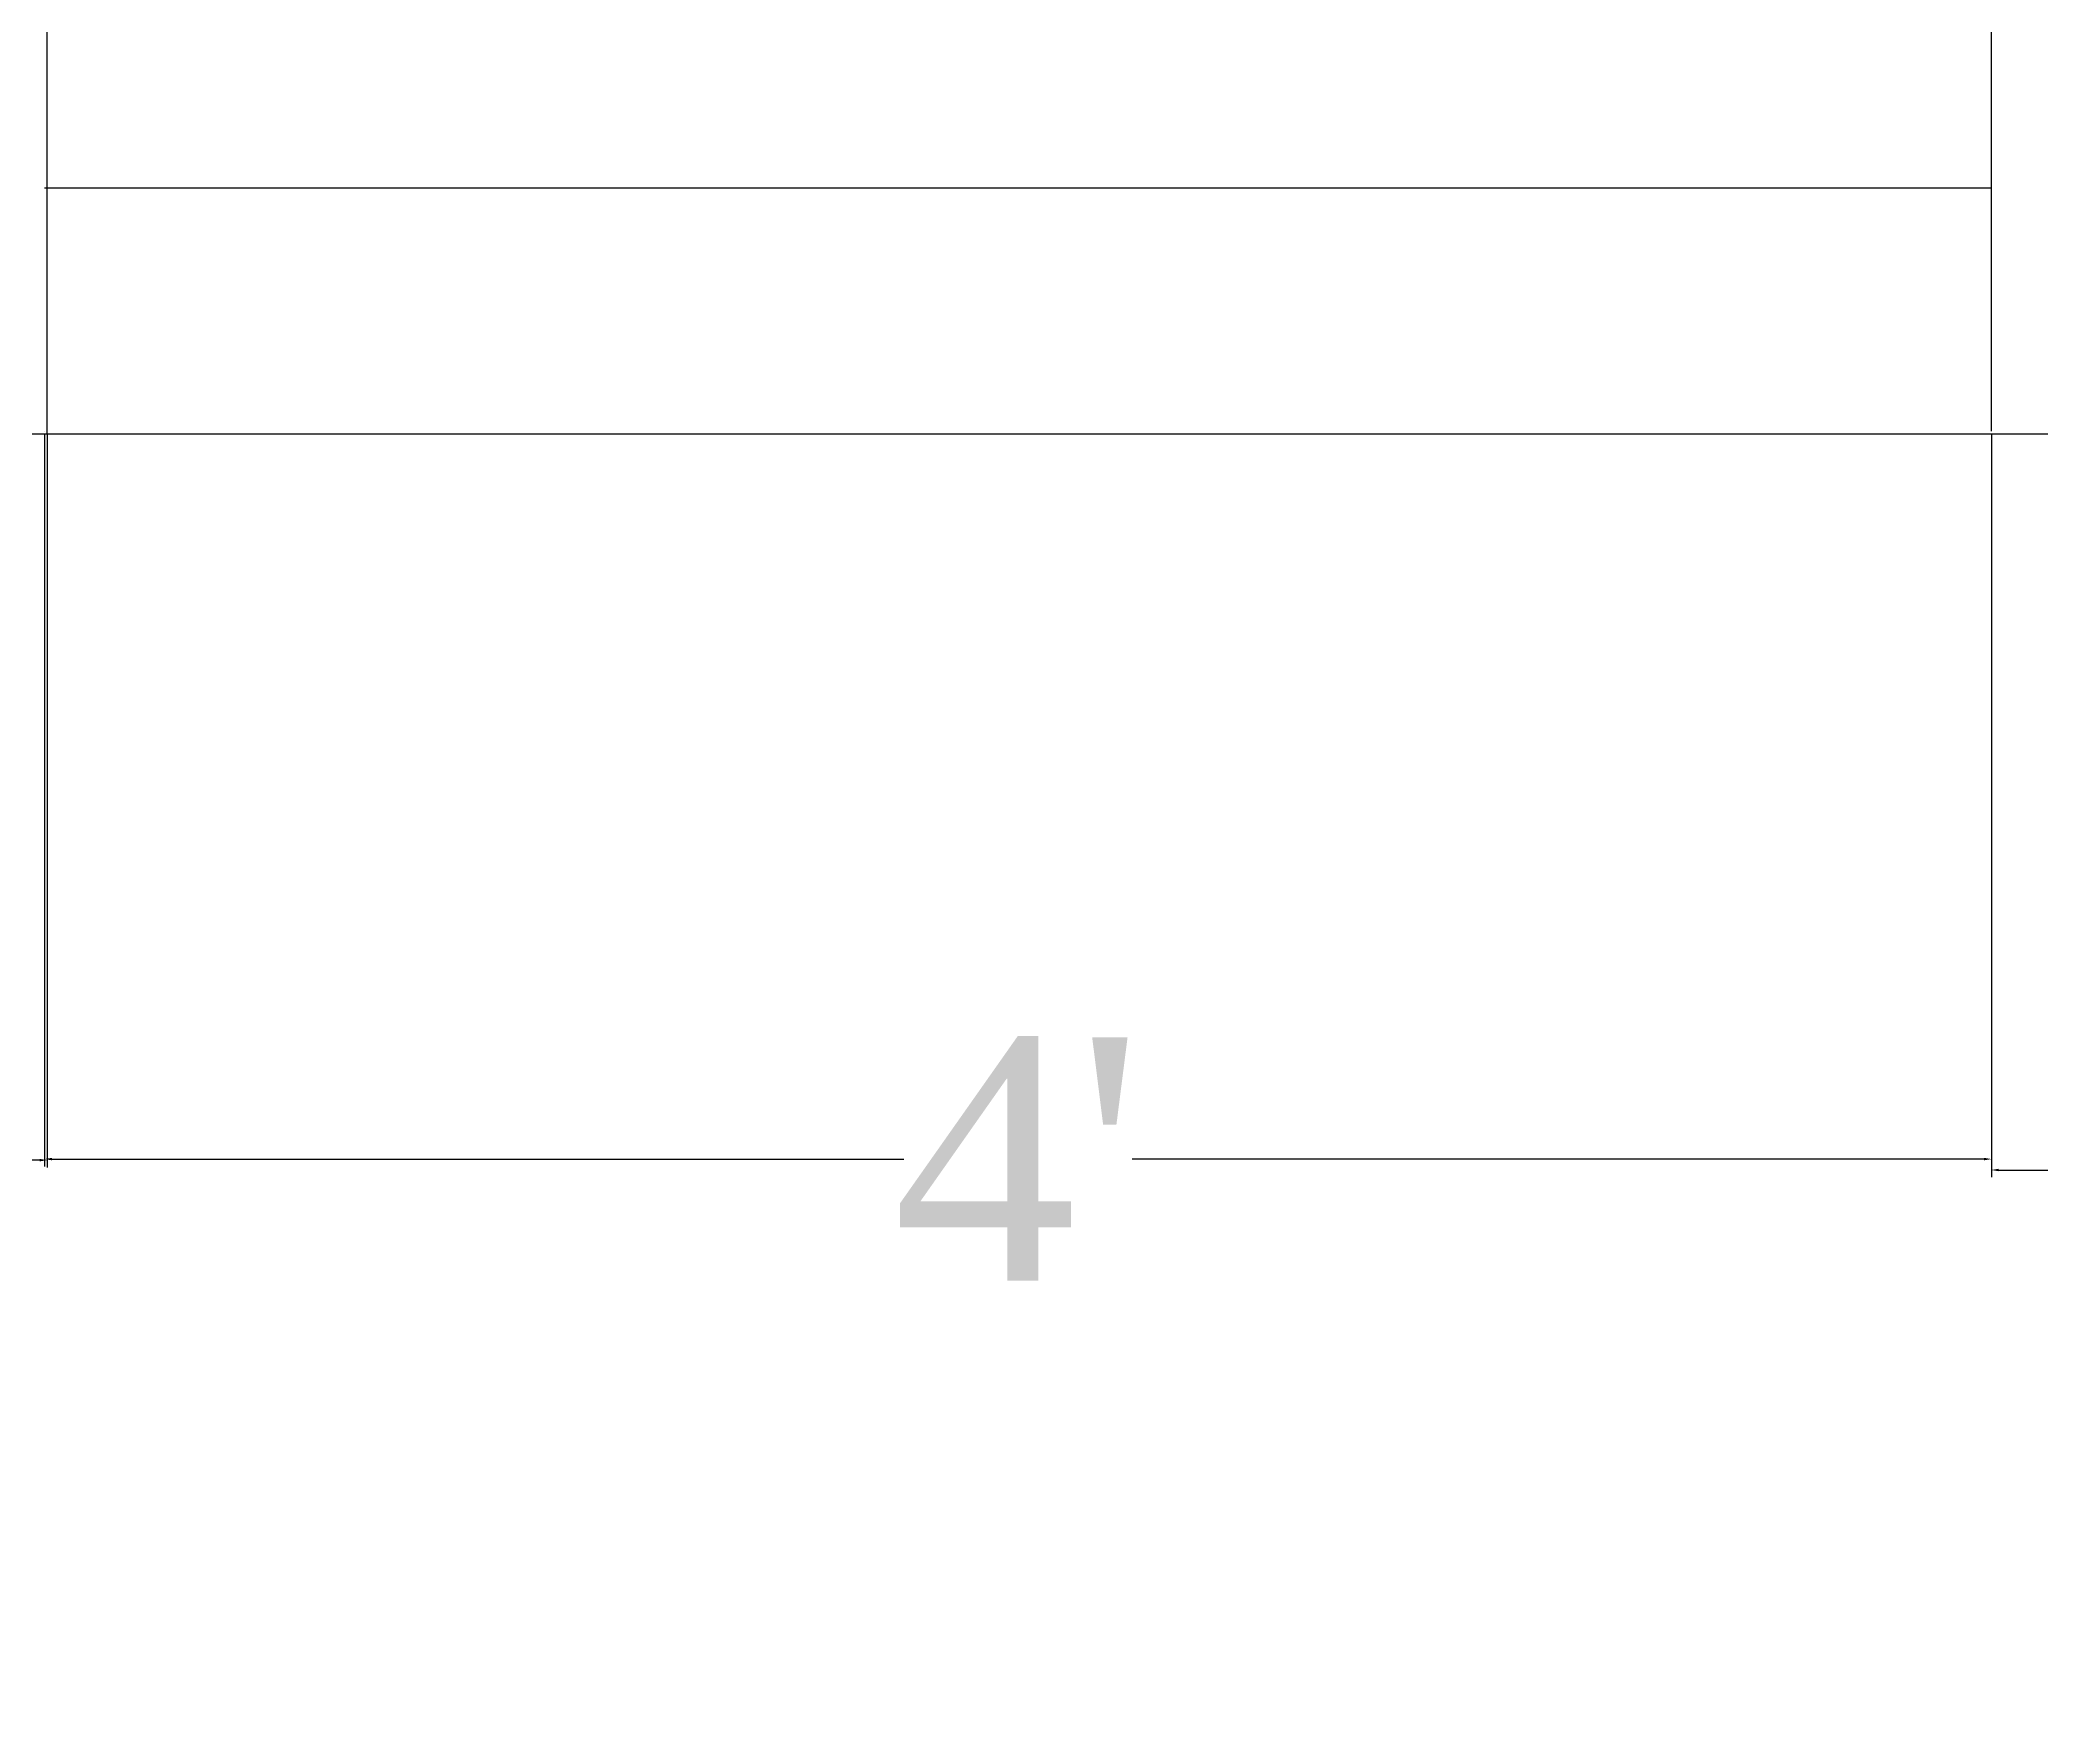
# Model space of a CAD drawing. Header units: inches. Extents: x -97 to 379, y 139 to 535.
# Drawn here: x 122.55 to 171.86, y 180.14 to 221.64 of the extents above; entities that cross this region are included whole.
import ezdxf

# ---------------------------------------------------------------- set-up
doc = ezdxf.new("R2010")
doc.units = ezdxf.units.IN
doc.header["$MEASUREMENT"] = 0
for name, color, linetype in [('Dimension', 14, 'Continuous'), ('Walls', 30, 'Continuous'), ('Windows', 140, 'Continuous')]:
    doc.layers.add(name, color=color, linetype=linetype)
doc.styles.add('Annotative', font='Times New Roman.ttf', dxfattribs={"height": 6})
doc.dimstyles.new('textstyle1', dxfattribs={"dimtxt": 0.18, "dimasz": 0.18, "dimexe": 0.18, "dimexo": 0.0625, "dimgap": 0.09, "dimtad": 0, "dimtih": 1, "dimtoh": 1, "dimdec": 4, "dimzin": 0, "dimdsep": 46, "dimlunit": 4, "dimtxsty": 'Annotative', "dimcen": 0.09, "dimadec": 0, "dimazin": 0, "dimtfac": 1, "dimtdec": 4, "dimtofl": 0, "dimtmove": 0, "dimatfit": 3, "dimfxl": 1, "dimtolj": 1, "dimtzin": 0, "dimarcsym": 0})

# ---------------------------------------------------------------- blocks, each defined once
blk = doc.blocks.new('*D9')
at = {"layer": 'Defpoints', "color": 0, "transparency": 16777216}
for p in [(-61.778, 211.989), (122.722, 211.989), (122.722, 194.017)]:
    blk.add_point(p, dxfattribs=at)
at = {"layer": 'Dimension', "color": 0, "lineweight": -2, "transparency": 16777216}
for p, q in [((-61.778, 211.926), (-61.778, 193.837)), ((122.722, 211.926), (122.722, 193.837)), ((-61.598, 194.017), (18.442, 194.017)), ((122.542, 194.017), (42.501, 194.017))]:
    blk.add_line(p, q, dxfattribs=at)
at = {"layer": 'Dimension', "color": 0, "transparency": 16777216}
for points in [[(-61.598, 194.047), (-61.598, 193.987), (-61.778, 194.017)], [(122.542, 194.047), (122.542, 193.987), (122.722, 194.017)]]:
    blk.add_solid(points, dxfattribs=at)
at = {"layer": 'Dimension', "color": 0, "transparency": 16777216, "insert": (30.472, 194.017), "char_height": 6, "attachment_point": 5, "style": 'Annotative'}
blk.add_mtext('\\A1;15\'-4{\\H1.000000x;\\S1/2;}"', dxfattribs=at)
blk = doc.blocks.new('*D45')
at = {"layer": 'Defpoints', "color": 0, "transparency": 16777216}
for p in [(122.659, 211.989), (170.659, 211.989), (170.659, 194.043)]:
    blk.add_point(p, dxfattribs=at)
at = {"layer": 'Dimension', "color": 0, "lineweight": -2, "transparency": 16777216}
for p, q in [((122.659, 211.926), (122.659, 193.863)), ((170.659, 211.926), (170.659, 193.863)), ((122.839, 194.043), (143.844, 194.043)), ((170.479, 194.043), (149.475, 194.043))]:
    blk.add_line(p, q, dxfattribs=at)
at = {"layer": 'Dimension', "color": 0, "transparency": 16777216}
for points in [[(122.839, 194.073), (122.839, 194.013), (122.659, 194.043)], [(170.479, 194.073), (170.479, 194.013), (170.659, 194.043)]]:
    blk.add_solid(points, dxfattribs=at)
at = {"layer": 'Dimension', "color": 0, "transparency": 16777216, "insert": (146.659, 194.043), "char_height": 6, "attachment_point": 5, "style": 'Annotative'}
blk.add_mtext("\\A1;4'", dxfattribs=at)
blk = doc.blocks.new('*D46')
at = {"layer": 'Defpoints', "color": 0, "transparency": 16777216}
for p in [(170.659, 211.926), (346.159, 211.926), (346.159, 193.774)]:
    blk.add_point(p, dxfattribs=at)
at = {"layer": 'Dimension', "color": 0, "lineweight": -2, "transparency": 16777216}
for p, q in [((170.659, 211.864), (170.659, 193.594)), ((346.159, 211.864), (346.159, 193.594)), ((170.839, 193.774), (246.38, 193.774)), ((345.979, 193.774), (270.439, 193.774))]:
    blk.add_line(p, q, dxfattribs=at)
at = {"layer": 'Dimension', "color": 0, "transparency": 16777216}
for points in [[(170.839, 193.804), (170.839, 193.744), (170.659, 193.774)], [(345.979, 193.804), (345.979, 193.744), (346.159, 193.774)]]:
    blk.add_solid(points, dxfattribs=at)
at = {"layer": 'Dimension', "color": 0, "transparency": 16777216, "insert": (258.409, 193.774), "char_height": 6, "attachment_point": 5, "style": 'Annotative'}
blk.add_mtext('\\A1;14\'-7{\\H1.000000x;\\S1/2;}"', dxfattribs=at)
blk = doc.blocks.new('*D48')
at = {"layer": 'Defpoints', "color": 0, "transparency": 16777216}
for p in [(-61.778, 211.989), (346.222, 211.989), (346.222, 170.049)]:
    blk.add_point(p, dxfattribs=at)
at = {"layer": 'Dimension', "color": 0, "lineweight": -2, "transparency": 16777216}
for p, q in [((-61.778, 211.926), (-61.778, 169.869)), ((346.222, 211.926), (346.222, 169.869)), ((-61.598, 170.049), (137.287, 170.049)), ((346.042, 170.049), (147.157, 170.049))]:
    blk.add_line(p, q, dxfattribs=at)
at = {"layer": 'Dimension', "color": 0, "transparency": 16777216}
for points in [[(-61.598, 170.079), (-61.598, 170.019), (-61.778, 170.049)], [(346.042, 170.079), (346.042, 170.019), (346.222, 170.049)]]:
    blk.add_solid(points, dxfattribs=at)
at = {"layer": 'Dimension', "color": 0, "transparency": 16777216, "insert": (142.222, 170.049), "char_height": 6, "attachment_point": 5, "style": 'Annotative'}
blk.add_mtext("\\A1;34'", dxfattribs=at)

msp = doc.modelspace()

# ---------------------------------------------------------------- linework, layer by layer
at = {"layer": 'Walls'}
for p, q in [((-61.77822, 211.92611), (122.72178, 211.92611)), ((122.65928, 211.98861), (122.65928, 211.98861)), ((122.65928, 211.92611), (170.65928, 211.92611)), ((170.65928, 211.92611), (346.15928, 211.92611))]:
    msp.add_line(p, q, dxfattribs=at)
at = {"layer": 'Windows'}
for p, q in [((122.72178, 211.92611), (122.72178, 223.98861)), ((170.65928, 211.98861), (170.65928, 223.98861)), ((122.65928, 217.98861), (170.65928, 217.98861))]:
    msp.add_line(p, q, dxfattribs=at)

# ---------------------------------------------------------------- dimensions: what is measured, and where the dimension line sits
at = {"layer": 'Dimension'}
for base, p1, p2, picture, middle in [((122.72178, 194.01743), (-61.77822, 211.98861), (122.72178, 211.98861), '*D9', (30.47178, 194.01743)), ((346.22178, 170.04938), (-61.77822, 211.98861), (346.22178, 211.98861), '*D48', (142.22178, 170.04938)), ((170.65928, 194.04265), (122.65928, 211.98861), (170.65928, 211.98861), '*D45', (146.65928, 194.04265)), ((346.15928, 193.77411), (170.65928, 211.92611), (346.15928, 211.92611), '*D46', (258.40928, 193.77411))]:
    dim = msp.add_linear_dim(base=base, p1=p1, p2=p2, dimstyle='textstyle1', dxfattribs=at)
    dim.commit()
    dim.dimension.update_dxf_attribs({"geometry": picture, "text_midpoint": middle})

doc.saveas('drawing.dxf')
